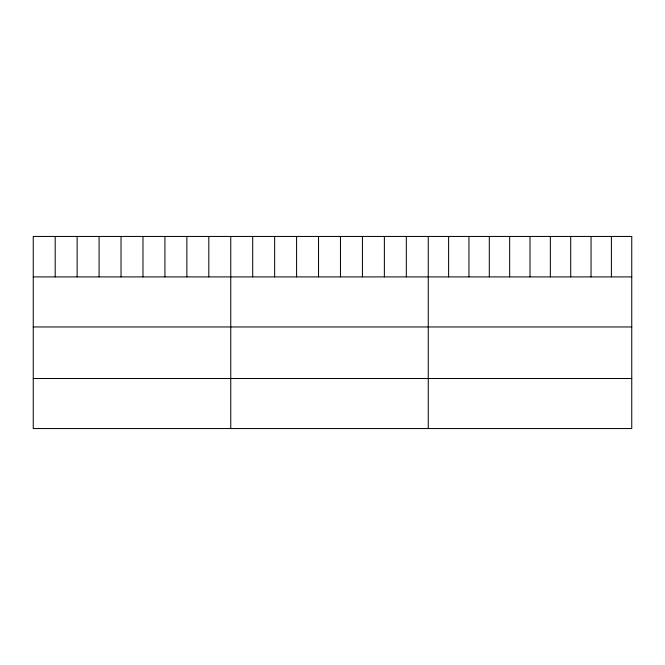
<?xml version="1.0" encoding="UTF-8"?>
<svg xmlns="http://www.w3.org/2000/svg" width="665" height="665" viewBox="0 0 665 665"><rect width="100%" height="100%" fill="white"/><g stroke="black" fill="none" stroke-linecap="round" stroke-linejoin="round"><path stroke-width="1" d="M33.25 276.906L631.75 276.906M33.25 326.956L631.75 326.956M33.25 378.51L631.75 378.51M611.401 236.449L611.401 276.906M591.052 236.449L591.052 276.906M570.703 236.449L570.703 276.906M550.354 236.449L550.354 276.906M530.005 236.449L530.005 276.906M509.656 236.449L509.656 276.906M489.307 236.449L489.307 276.906M468.958 236.449L468.958 276.906M448.609 236.449L448.609 276.906M428.26 236.449L428.26 428.551M406.315 236.449L406.315 276.906M384.37 236.449L384.37 276.906M362.425 236.449L362.425 276.906M340.48 236.449L340.48 276.906M318.535 236.449L318.535 276.906M296.59 236.449L296.59 276.906M274.645 236.449L274.645 276.906M252.7 236.449L252.7 276.906M230.755 236.449L230.755 428.551M208.81 236.449L208.81 276.906M186.865 236.449L186.865 276.906M164.92 236.449L164.92 276.906M142.975 236.449L142.975 276.906M121.03 236.449L121.03 276.906M99.085 236.449L99.085 276.906M77.14 236.449L77.14 276.906M55.195 236.449L55.195 276.906M631.75 236.449L33.25 236.449L33.25 428.551L631.75 428.551L631.75 236.449"/></g></svg>
